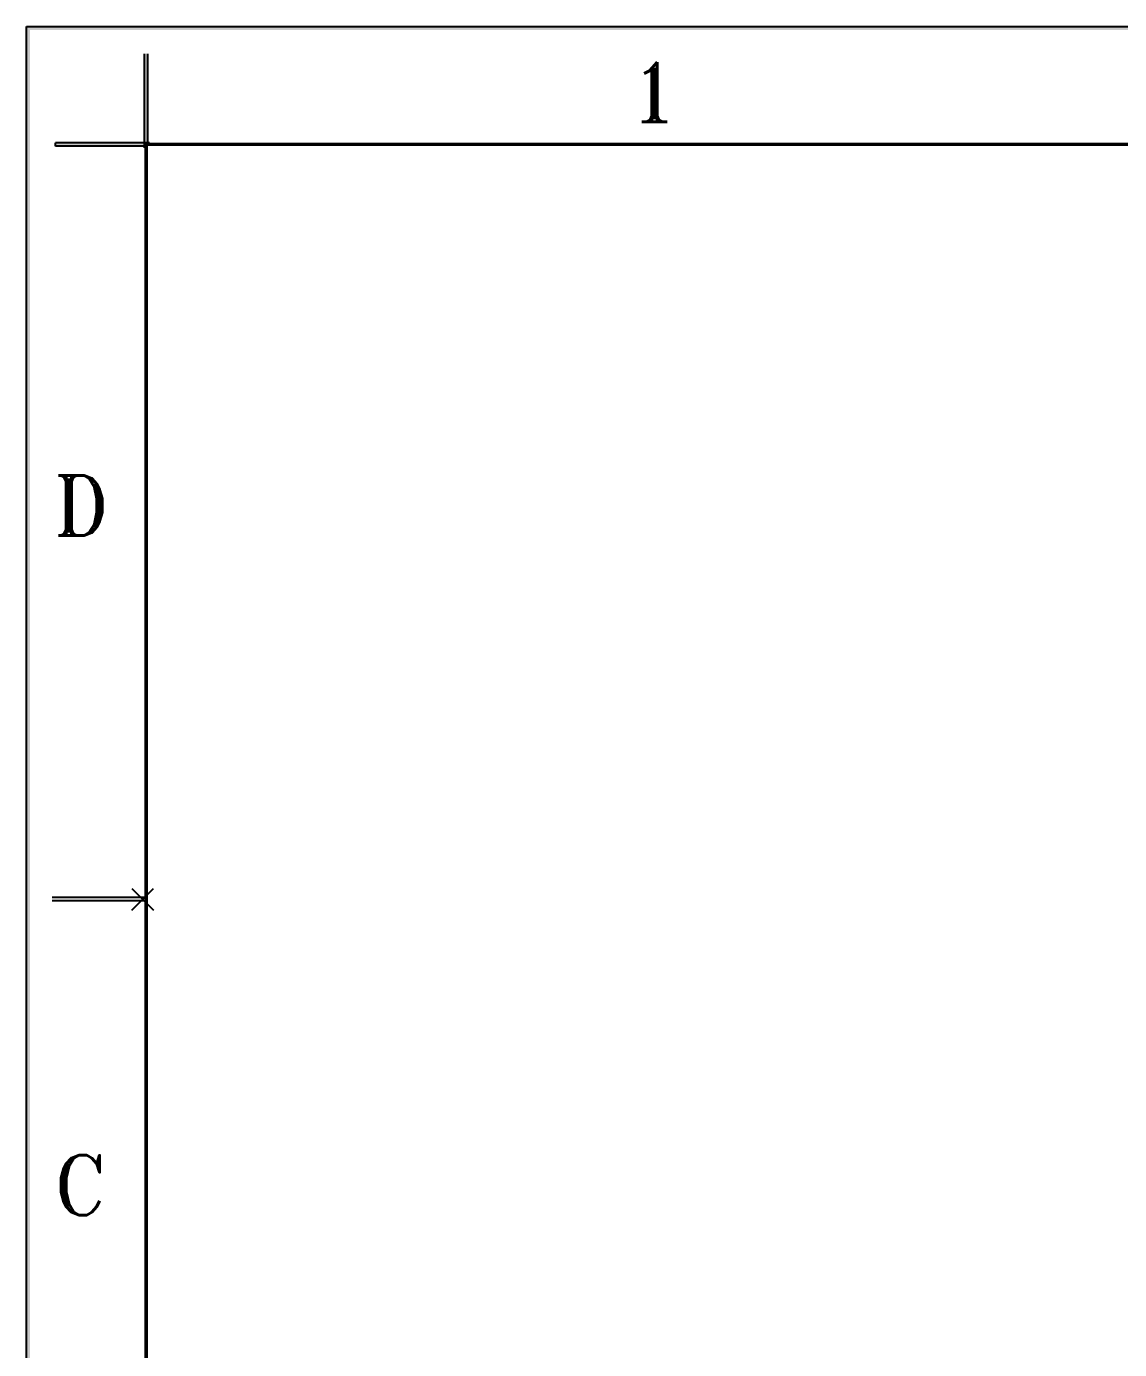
# Model space of a CAD drawing. Header units: inches. Extents: x 759 to 899, y 139 to 233.
# Drawn here: x 758.97 to 790.42, y 194.65 to 232.73 of the extents above; entities that cross this region are included whole.
import ezdxf

# ---------------------------------------------------------------- set-up
doc = ezdxf.new("R2010")
doc.units = ezdxf.units.IN
doc.header["$LTSCALE"] = 1.21
doc.header["$MEASUREMENT"] = 0
doc.header["$PDMODE"] = 3
doc.header["$PDSIZE"] = 0.3125
doc.layers.get('0').update_dxf_attribs({"linetype": 'CONTINUOUS'})
doc.styles.add('ROMANT', font='romant.shx')

msp = doc.modelspace()

# ---------------------------------------------------------------- hatches: boundary and pattern name
at = {"lineweight": -3}
h = msp.add_hatch(color=256, dxfattribs=at)
h.paths.add_polyline_path([(758.965, 232.731), (899.19, 232.731), (899.19, 138.756), (758.965, 138.756)])
h.paths.add_polyline_path([(759.064, 232.632), (899.091, 232.632), (899.091, 138.854), (759.064, 138.854)], flags=16)
for points in [[(762.458, 231.944), (762.36, 231.944), (762.36, 229.336), (762.458, 229.336)], [(762.409, 229.385), (759.802, 229.385), (759.802, 229.287), (762.409, 229.287)]]:
    msp.add_hatch(color=256, dxfattribs=at).paths.add_polyline_path(points)

# ---------------------------------------------------------------- linework, layer by layer
for p, q in [((758.965, 232.731), (899.19, 232.731)), ((758.965, 138.756), (758.965, 232.731)), ((762.36, 229.237), (762.36, 231.944)), ((762.458, 229.336), (762.458, 231.944)), ((762.508, 229.385), (759.802, 229.385)), ((759.802, 229.287), (759.802, 229.385)), ((762.409, 229.287), (759.802, 229.287)), ((762.409, 207.663), (759.703, 207.663)), ((762.409, 207.564), (759.703, 207.564)), ((762.311, 207.564), (762.311, 207.663))]:
    msp.add_line(p, q, dxfattribs=at)
at = {"lineweight": -3, "const_width": 0.0984}
msp.add_lwpolyline([(762.409, 142.151), (895.795, 142.151), (895.795, 229.336), (762.409, 229.336)], close=True, dxfattribs=at)
at = {"lineweight": -3}
msp.add_point((762.311, 207.613), dxfattribs=at)

# ---------------------------------------------------------------- texts
at = {"lineweight": -3, "style": 'ROMANT'}
for s, p in [('1', (776.298, 229.982)), ('D', (759.74, 218.082)), ('C', (759.74, 198.524))]:
    msp.add_text(s, height=1.722, dxfattribs=at).set_placement(p)

doc.saveas('drawing.dxf')
